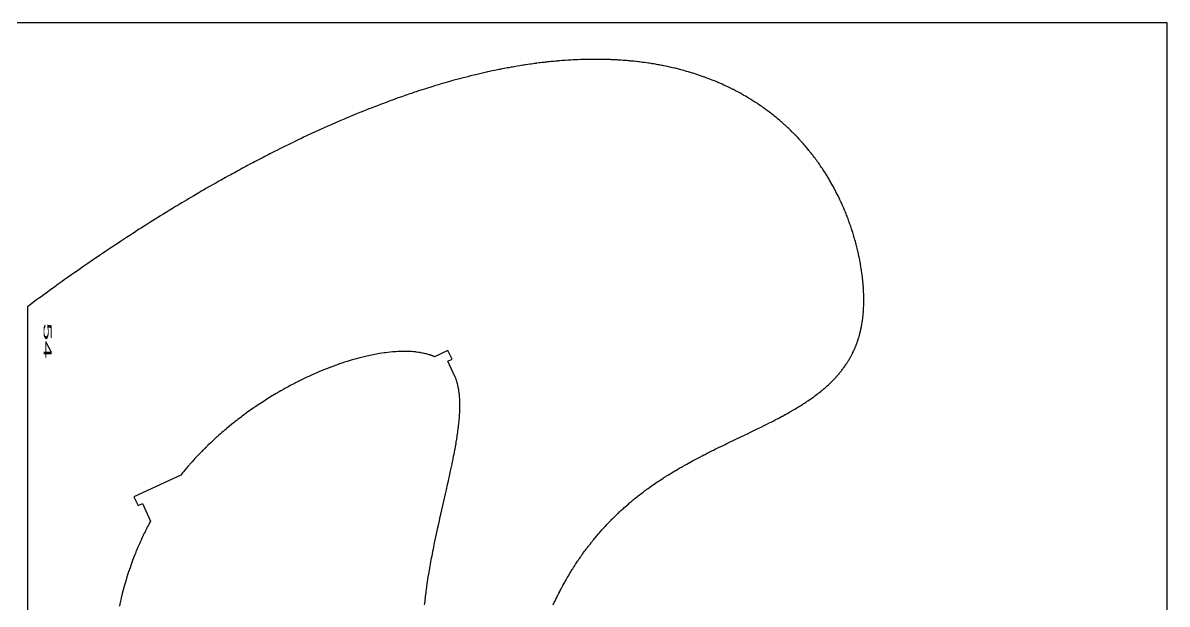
# Model space of a CAD drawing. Header units: metres. Extents: x 656 to 781, y 0 to 250.
# Drawn here: x 709.5 to 780.9, y 213.3 to 249.5 of the extents above; entities that cross this region are included whole.
import ezdxf

# ---------------------------------------------------------------- set-up
doc = ezdxf.new("R2010")
doc.units = ezdxf.units.M
doc.header["$MEASUREMENT"] = 0
doc.layers.add('1', color=7, linetype='Continuous', lineweight=0)
doc.styles.add('Style-ENGINEERING', font='ENGINEERING.shx')

msp = doc.modelspace()

# ---------------------------------------------------------------- linework, layer by layer
at = {"flags": 128}
for points in [[(780.949913, -0.455962), (780.949913, 249.544038), (655.949913, 249.544038), (655.949913, -0.455962), (780.949913, -0.455962)], [(742.61332, 213.225215), (742.656941, 213.319362), (742.678931, 213.366356), (742.712141, 213.436748), (742.756844, 213.530417), (742.779377, 213.577172), (742.813405, 213.647203), (742.864962, 213.752023), (742.911312, 213.844966), (742.934673, 213.891356), (742.969945, 213.960838), (743.023378, 214.06483), (743.077444, 214.168544), (743.104716, 214.220295), (743.153593, 214.312124), (743.178221, 214.357955), (743.215402, 214.426595), (743.271713, 214.529319), (743.328674, 214.631755), (743.3574, 214.682866), (743.415344, 214.784868), (743.444564, 214.835761), (743.488704, 214.911962), (743.538188, 214.996436), (743.563104, 215.038597), (743.600697, 215.101741), (743.65758, 215.196239), (743.715059, 215.290475), (743.744023, 215.337494), (743.802402, 215.431333), (743.831819, 215.478152), (743.876228, 215.548256), (743.935973, 215.641494), (743.966076, 215.688011), (744.011518, 215.75766), (744.080333, 215.861847), (744.094191, 215.882642), (744.136435, 215.945663), (744.164723, 215.987552), (744.221601, 216.071031), (744.25019, 216.11262), (744.30767, 216.195499), (744.36555, 216.277979), (744.40436, 216.332744), (744.430332, 216.369155), (744.482514, 216.441742), (744.512005, 216.482434), (744.571287, 216.563518), (744.630968, 216.644205), (744.670978, 216.697775), (744.69775, 216.73339), (744.75153, 216.804385), (744.81241, 216.88388), (744.853218, 216.936655), (744.880521, 216.971741), (744.935365, 217.041677), (744.976704, 217.093924), (745.004362, 217.128658), (745.059913, 217.197889), (745.087806, 217.232388), (745.143828, 217.301151), (745.200165, 217.369601), (745.237896, 217.415061), (745.313778, 217.505565), (745.351462, 217.55006), (745.427237, 217.638645), (745.503554, 217.72669), (745.554734, 217.785086), (745.588988, 217.823884), (745.657816, 217.90116), (745.73576, 217.987586), (745.788023, 218.044904), (745.822998, 218.082983), (745.893269, 218.158823), (745.946252, 218.215424), (745.981708, 218.253025), (746.052938, 218.32791), (746.088713, 218.365193), (746.160582, 218.439442), (746.232877, 218.513267), (746.281309, 218.562248), (746.313702, 218.594798), (746.37874, 218.659648), (746.420071, 218.700513), (746.503133, 218.781842), (746.586732, 218.862637), (746.642763, 218.916205), (746.680249, 218.951785), (746.755537, 219.022629), (746.840742, 219.101826), (746.897842, 219.154328), (746.93604, 219.189199), (747.012753, 219.258625), (747.070564, 219.31042), (747.109236, 219.344819), (747.186896, 219.413302), (747.225883, 219.447387), (747.304173, 219.515243), (747.382883, 219.582681), (747.435589, 219.627408), (747.47083, 219.657123), (747.54156, 219.716306), (747.634372, 219.793055), (747.69656, 219.843909), (747.738157, 219.877674), (747.821684, 219.944872), (747.884621, 219.994981), (747.926717, 220.028249), (748.011242, 220.094454), (748.05367, 220.127392), (748.138858, 220.192937), (748.224488, 220.258042), (748.281819, 220.301201), (748.320149, 220.329866), (748.39707, 220.386935), (748.463727, 220.435902), (748.508308, 220.468405), (748.597812, 220.533069), (748.642734, 220.565232), (748.732912, 220.629225), (748.823535, 220.692774), (748.884194, 220.734898), (748.924741, 220.762872), (749.006091, 220.818567), (749.026736, 220.83261), (749.067304, 220.8601), (749.148606, 220.914778), (749.230124, 220.969057), (749.284587, 221.005024), (749.393795, 221.076441), (749.475941, 221.129559), (749.530819, 221.164763), (749.64084, 221.234678), (749.695981, 221.269394), (749.806523, 221.33835), (749.917401, 221.406684), (749.991503, 221.451903), (749.991503, 221.451903), (750.040984, 221.481901), (750.140136, 221.541549), (750.21607, 221.586821), (750.266771, 221.616857), (750.36836, 221.676585), (750.419247, 221.70628), (750.521198, 221.765341), (750.623384, 221.823969), (750.691635, 221.86282), (750.828434, 221.939976), (750.905553, 221.983063), (750.957032, 222.011665), (751.060145, 222.068584), (751.111778, 222.096902), (751.215192, 222.153266), (751.3188, 222.209274), (751.387975, 222.24642), (751.526569, 222.320267), (751.604665, 222.361552), (751.761141, 222.4436), (751.917978, 222.524982), (752.022726, 222.578887), (752.092639, 222.614674), (752.23265, 222.685908), (752.31151, 222.725785), (752.469443, 222.805148), (752.627639, 222.884025), (752.733238, 222.936359), (752.944734, 223.040482), (753.183083, 223.156853), (753.34219, 223.23405), (753.44834, 223.285369), (753.660799, 223.387717), (753.900007, 223.502503), (754.37871, 223.731548), (754.737648, 223.903491), (754.976726, 224.018502), (755.096166, 224.076187), (755.275166, 224.163), (755.487017, 224.266424), (755.592799, 224.318393), (755.751267, 224.396715), (755.909461, 224.475529), (755.988445, 224.515139), (756.146167, 224.5948), (756.224897, 224.634867), (756.342814, 224.695285), (756.482275, 224.767419), (756.551877, 224.803715), (756.656112, 224.858462), (756.760134, 224.913592), (756.812062, 224.941307), (756.915741, 224.997051), (756.967491, 225.025085), (757.044999, 225.067346), (757.148116, 225.1241), (757.199573, 225.152658), (757.27663, 225.19573), (757.391908, 225.260886), (757.494057, 225.319379), (757.545013, 225.348838), (757.621294, 225.393302), (757.735359, 225.460636), (757.836376, 225.521162), (757.886748, 225.551671), (757.962127, 225.597753), (758.037287, 225.644228), (758.074783, 225.667618), (758.17449, 225.730496), (758.224184, 225.76222), (758.298522, 225.810174), (758.372607, 225.85858), (758.409552, 225.882958), (758.47507, 225.926589), (758.507748, 225.948548), (758.556664, 225.981671), (758.629803, 226.031777), (758.702652, 226.082403), (758.738965, 226.107915), (758.801326, 226.152174), (758.83242, 226.174457), (758.878952, 226.20808), (758.948497, 226.258967), (759.017732, 226.310411), (759.05223, 226.336347), (759.06223, 226.343903), (759.125212, 226.391902), (759.156552, 226.416054), (759.203369, 226.452475), (759.273155, 226.507548), (759.342403, 226.563162), (759.376821, 226.591177), (759.445238, 226.647627), (759.479234, 226.676066), (759.529958, 226.718996), (759.589648, 226.770305), (759.619317, 226.796136), (759.663598, 226.835109), (759.729509, 226.89408), (759.794796, 226.95368), (759.827201, 226.983719), (759.884412, 227.037523), (759.912824, 227.06462), (759.955196, 227.105512), (759.99727, 227.146705), (760.018193, 227.167415), (760.059812, 227.209065), (760.080506, 227.230007), (760.111401, 227.261566), (760.165889, 227.31811), (760.19292, 227.346595), (760.233198, 227.389594), (760.27315, 227.432922), (760.293002, 227.45471), (760.332456, 227.498539), (760.352057, 227.52058), (760.381298, 227.553802), (760.417133, 227.595084), (760.434939, 227.615837), (760.461508, 227.647108), (760.501042, 227.694336), (760.540189, 227.741952), (760.559616, 227.765909), (760.598173, 227.81412), (760.617302, 227.838376), (760.645807, 227.87495), (760.683457, 227.924075), (760.702128, 227.948792), (760.729941, 227.986063), (760.771219, 228.042415), (760.778591, 228.052615), (760.82182, 228.113274), (760.843136, 228.14374), (760.874736, 228.189609), (760.905887, 228.235682), (760.921294, 228.258796), (760.951771, 228.305178), (760.966841, 228.328445), (760.989235, 228.363443), (761.018699, 228.410287), (761.033262, 228.433786), (761.054895, 228.469132), (761.086869, 228.522368), (761.120344, 228.579441), (761.142299, 228.617656), (761.156775, 228.643205), (761.185342, 228.694481), (761.216866, 228.752446), (761.237521, 228.791255), (761.251131, 228.8172), (761.277968, 228.869266), (761.297759, 228.90847), (761.310794, 228.934678), (761.336482, 228.987269), (761.349135, 229.013652), (761.374059, 229.066592), (761.398475, 229.119765), (761.414471, 229.155342), (761.425009, 229.179117), (761.445787, 229.226804), (761.463007, 229.267183), (761.47433, 229.294174), (761.496597, 229.348328), (761.507543, 229.375491), (761.529057, 229.429989), (761.550072, 229.484716), (761.563804, 229.521327), (761.572836, 229.545791), (761.590606, 229.594853), (761.599208, 229.619066), (761.616128, 229.667623), (761.63267, 229.716352), (761.643489, 229.748933), (761.664625, 229.814325), (761.680042, 229.863569), (761.690112, 229.896493), (761.709757, 229.962567), (761.719332, 229.995718), (761.737991, 230.062243), (761.755996, 230.129068), (761.767637, 230.173784), (761.775238, 230.203668), (761.790055, 230.263611), (761.793007, 230.275832), (761.810553, 230.350567), (761.821781, 230.40042), (761.82906, 230.433668), (761.843131, 230.500197), (761.853261, 230.55012), (761.859815, 230.583416), (761.872452, 230.650036), (761.878536, 230.683361), (761.890244, 230.750041), (761.901346, 230.816759), (761.908414, 230.86126), (761.912981, 230.890936), (761.921767, 230.950311), (761.927945, 230.994051), (761.927945, 230.994051), (761.931927, 231.023219), (761.939568, 231.081578), (761.943228, 231.110767), (761.950231, 231.169166), (761.956814, 231.227592), (761.960973, 231.266557), (761.968747, 231.344523), (761.972805, 231.388399), (761.980251, 231.476193), (761.986818, 231.564044), (761.990716, 231.622641), (761.993105, 231.66172), (761.997383, 231.739909), (761.999502, 231.783909), (762.003125, 231.871948), (762.005942, 231.960039), (762.00738, 232.018795), (762.008146, 232.057977), (762.009221, 232.136371), (762.009561, 232.180485), (762.009677, 232.268749), (762.009053, 232.35706), (762.008232, 232.41596), (762.007508, 232.455238), (762.005639, 232.533821), (762.003677, 232.59877), (762.002162, 232.642083), (761.99864, 232.728741), (761.996636, 232.772085), (761.99215, 232.858805), (761.987034, 232.945564), (761.983279, 233.003426), (761.980624, 233.04201), (761.974958, 233.119202), (761.966595, 233.223051), (761.960567, 233.292171), (761.95635, 233.338202), (761.947452, 233.430148), (761.941819, 233.485242), (761.929904, 233.595267), (761.917132, 233.705077), (761.908146, 233.778166), (761.90195, 233.82684), (761.889064, 233.924065), (761.883054, 233.967763), (761.870642, 234.055062), (761.857711, 234.142231), (761.848804, 234.200272), (761.842741, 234.238934), (761.830312, 234.316183), (761.823145, 234.359592), (761.808433, 234.446315), (761.793221, 234.532913), (761.782804, 234.590576), (761.775736, 234.628987), (761.761309, 234.705736), (761.753023, 234.748865), (761.736084, 234.835031), (761.718657, 234.921074), (761.706769, 234.978369), (761.68235, 235.092797), (761.672971, 235.135652), (761.653855, 235.221273), (761.63426, 235.306774), (761.620932, 235.363708), (761.593641, 235.477417), (761.572619, 235.562561), (761.558342, 235.619257), (761.529156, 235.732493), (761.514248, 235.789031), (761.483803, 235.901951), (761.452521, 236.014662), (761.4312, 236.089685), (761.416781, 236.13965), (761.387446, 236.239454), (761.357452, 236.339094), (761.342208, 236.388852), (761.319032, 236.463411), (761.283571, 236.575075), (761.247272, 236.68653), (761.228809, 236.742179), (761.191251, 236.853318), (761.172157, 236.908809), (761.143122, 236.991947), (761.103672, 237.102613), (761.08363, 237.157867), (761.053171, 237.240648), (761.022234, 237.32331), (761.006586, 237.364597), (760.975522, 237.445553), (760.959817, 237.485988), (760.936041, 237.546586), (760.899888, 237.63736), (760.863144, 237.727986), (760.84455, 237.773243), (760.806918, 237.863645), (760.787879, 237.908789), (760.759041, 237.976436), (760.735412, 238.031222), (760.719552, 238.067678), (760.687577, 238.140423), (760.671462, 238.176713), (760.638976, 238.249129), (760.606151, 238.321324), (760.584078, 238.369333), (760.53948, 238.465058), (760.501678, 238.5449), (760.476243, 238.597976), (760.424808, 238.703766), (760.39881, 238.756479), (760.34625, 238.861541), (760.29294, 238.966119), (760.256983, 239.035568), (760.232827, 239.081748), (760.18407, 239.173822), (760.134722, 239.265512), (760.109825, 239.311214), (760.072203, 239.379587), (760.015143, 239.481743), (759.957332, 239.583413), (759.928144, 239.634066), (759.869204, 239.735007), (759.839452, 239.785295), (759.794469, 239.860499), (759.740608, 239.949274), (759.713453, 239.993518), (759.67244, 240.059701), (759.631091, 240.125667), (759.61029, 240.158569), (759.568435, 240.224208), (759.547381, 240.256945), (759.51564, 240.30595), (759.473024, 240.371097), (759.451589, 240.403589), (759.419277, 240.452224), (759.370451, 240.524944), (759.312025, 240.610772), (759.282584, 240.653538), (759.238139, 240.717505), (759.193352, 240.78125), (759.170829, 240.813039), (759.125527, 240.876451), (759.102747, 240.908074), (759.068415, 240.955404), (759.022337, 241.018316), (758.999168, 241.049688), (758.964253, 241.096641), (758.911514, 241.166834), (758.848439, 241.249658), (758.816669, 241.29092), (758.768722, 241.352625), (758.720426, 241.414103), (758.696145, 241.444757), (758.647321, 241.505895), (758.622777, 241.536378), (758.585794, 241.581996), (758.536174, 241.642619), (758.511231, 241.672845), (758.47365, 241.718076), (758.416902, 241.78568), (758.360765, 241.851747), (758.332533, 241.884675), (758.289978, 241.933934), (758.225684, 242.007522), (758.160831, 242.08075), (758.128194, 242.117228), (758.0625, 242.189912), (758.029441, 242.226117), (757.979588, 242.280253), (757.971091, 242.289425), (757.900975, 242.364512), (757.853983, 242.414243), (757.822545, 242.447251), (757.759407, 242.51292), (757.711823, 242.561868), (757.679991, 242.594355), (757.616065, 242.658983), (757.583971, 242.691125), (757.519523, 242.755062), (757.454727, 242.81854), (757.411336, 242.860604), (757.382324, 242.888534), (757.324095, 242.944123), (757.260044, 243.004556), (757.217162, 243.044606), (757.188494, 243.071199), (757.130964, 243.124131), (757.087648, 243.163607), (757.058691, 243.189818), (757.000583, 243.241987), (756.971433, 243.267944), (756.912942, 243.319604), (756.854194, 243.370927), (756.814887, 243.404955), (756.735933, 243.472562), (756.668964, 243.529139), (756.624139, 243.566622), (756.594176, 243.591505), (756.594176, 243.591505), (756.53406, 243.64102), (756.488806, 243.677936), (756.458558, 243.702442), (756.397871, 243.751203), (756.367432, 243.775458), (756.306366, 243.823717), (756.245047, 243.871643), (756.204027, 243.903408), (756.121651, 243.966493), (756.051798, 244.019261), (756.005052, 244.054206), (755.973809, 244.077399), (755.911135, 244.123534), (755.863964, 244.157918), (755.832439, 244.180737), (755.769199, 244.226126), (755.737485, 244.248695), (755.673869, 244.293587), (755.610002, 244.338146), (755.567285, 244.367669), (755.481516, 244.426272), (755.408802, 244.475262), (755.36015, 244.507689), (755.327638, 244.529204), (755.262425, 244.571985), (755.213351, 244.603855), (755.180557, 244.624998), (755.114781, 244.667036), (755.081799, 244.687932), (755.015649, 244.729475), (754.949249, 244.770688), (754.904843, 244.79798), (754.815699, 244.852125), (754.720014, 244.909298), (754.655943, 244.947041), (754.570166, 244.996904), (754.527127, 245.021638), (754.483989, 245.046239), (754.426316, 245.078835), (754.397413, 245.095045), (754.339473, 245.12729), (754.261944, 245.169917), (754.223061, 245.191074), (754.135286, 245.238295), (754.091249, 245.261708), (754.032378, 245.29272), (754.002875, 245.308137), (753.936333, 245.342613), (753.925221, 245.348329), (753.868375, 245.377397), (753.830429, 245.396634), (753.754425, 245.43477), (753.716367, 245.453669), (753.640137, 245.491133), (753.563758, 245.528151), (753.512756, 245.552583), (753.410553, 245.60086), (753.330386, 245.638098), (753.276852, 245.66266), (753.169571, 245.711152), (753.115825, 245.735084), (753.008122, 245.782323), (752.90014, 245.828734), (752.827999, 245.859218), (752.779836, 245.879338), (752.683347, 245.919094), (752.601767, 245.952139), (752.547295, 245.973917), (752.438148, 246.016868), (752.383473, 246.038043), (752.273922, 246.079794), (752.164103, 246.120752), (752.090742, 246.147618), (752.04177, 246.165335), (751.943669, 246.200305), (751.860735, 246.229331), (751.805364, 246.248439), (751.694426, 246.286075), (751.63886, 246.304604), (751.527533, 246.341087), (751.41595, 246.376806), (751.341419, 246.400197), (751.291668, 246.415604), (751.192017, 246.445972), (751.107781, 246.471132), (751.051544, 246.487673), (750.938884, 246.520194), (750.882459, 246.536176), (750.769424, 246.567585), (750.656141, 246.598259), (750.580481, 246.6183), (750.529981, 246.631481), (750.428835, 246.657411), (750.387442, 246.667843), (750.30456, 246.688422), (750.221549, 246.708619), (750.166138, 246.721874), (750.055145, 246.747878), (749.971752, 246.766941), (749.916086, 246.779441), (749.804587, 246.803942), (749.748753, 246.815944), (749.636919, 246.839452), (749.524862, 246.862302), (749.450034, 246.877171), (749.400095, 246.886922), (749.300086, 246.906039), (749.287825, 246.908345), (749.243321, 246.916646), (749.154309, 246.93293), (749.06529, 246.948789), (749.005941, 246.959127), (748.887234, 246.979245), (748.798198, 246.993849), (748.738837, 247.003355), (748.620107, 247.021821), (748.560738, 247.030782), (748.441992, 247.048167), (748.323236, 247.06484), (748.24406, 247.075564), (748.191274, 247.08254), (748.085694, 247.09608), (747.998424, 247.106858), (747.940241, 247.113839), (747.823867, 247.127308), (747.765677, 247.133799), (747.649289, 247.146297), (747.532892, 247.158153), (747.455289, 247.165704), (747.403551, 247.170583), (747.300071, 247.179967), (747.212754, 247.187501), (747.154539, 247.192331), (747.038104, 247.201527), (746.979883, 247.205895), (746.863435, 247.214175), (746.746977, 247.221851), (746.669335, 247.226635), (746.61757, 247.229678), (746.514037, 247.235411), (746.426676, 247.239887), (746.368432, 247.242687), (746.251939, 247.247852), (746.193689, 247.250217), (746.077183, 247.254516), (745.960669, 247.258243), (745.882989, 247.260413), (745.831199, 247.26172), (745.727617, 247.264002), (745.640213, 247.265585), (745.581942, 247.266467), (745.465394, 247.267816), (745.407117, 247.268285), (745.290557, 247.268814), (745.173989, 247.268801), (745.096272, 247.268493), (745.044459, 247.268156), (744.940829, 247.267166), (744.853387, 247.266004), (744.795089, 247.265066), (744.678489, 247.262795), (744.620186, 247.261464), (744.503574, 247.258413), (744.386955, 247.254847), (744.309204, 247.252185), (744.153694, 247.246184), (744.066214, 247.242414), (744.007891, 247.239744), (743.891241, 247.234029), (743.832913, 247.230985), (743.716252, 247.224527), (743.599585, 247.217578), (743.521802, 247.212675), (743.366227, 247.202221), (743.299679, 247.197489), (743.166576, 247.187557), (743.033464, 247.177006), (742.944717, 247.169631), (742.885551, 247.164563), (742.767213, 247.154066), (742.634074, 247.141686), (742.54531, 247.133099), (742.486132, 247.127226), (742.367771, 247.115128), (742.278995, 247.105747), (742.21981, 247.099348), (742.101433, 247.086202), (742.042243, 247.079456), (741.923857, 247.06562), (741.805464, 247.051328), (741.726531, 247.041549), (741.568658, 247.021389), (741.544024, 247.018172), (741.440066, 247.004382), (741.370816, 246.995006), (741.232449, 246.975821), (741.16333, 246.966012), (741.025223, 246.945968), (741.025223, 246.945968), (740.887286, 246.925359), (740.795423, 246.91131), (740.734223, 246.901806), (740.611921, 246.882473), (740.525102, 246.868474), (740.351661, 246.839827), (740.17848, 246.810327), (740.063168, 246.79019), (739.986357, 246.77656), (739.832883, 246.748807), (739.74664, 246.732911), (739.574341, 246.700507), (739.402286, 246.667298), (739.287718, 246.644715), (739.211398, 246.629465), (739.058899, 246.598502), (738.973201, 246.580815), (738.801979, 246.544863), (738.630989, 246.50815), (738.517122, 246.483256), (738.441268, 246.466475), (738.289692, 246.432474), (738.204508, 246.413093), (738.034306, 246.373784), (737.864324, 246.333753), (737.751123, 246.306668), (737.675709, 246.288436), (737.525007, 246.251556), (737.440312, 246.230568), (737.271078, 246.188073), (737.102052, 246.144891), (736.989483, 246.115726), (736.914488, 246.096117), (736.764617, 246.0565), (736.596204, 246.011306), (736.484039, 245.980811), (736.409311, 245.96032), (736.259972, 245.918953), (736.14807, 245.887595), (736.073516, 245.866531), (735.924523, 245.824027), (735.850083, 245.802587), (735.701317, 245.759338), (735.552699, 245.715597), (735.453703, 245.686166), (735.255906, 245.626661), (735.089216, 245.575793), (734.97819, 245.541548), (734.904217, 245.518571), (734.756378, 245.472267), (734.645592, 245.437234), (734.571778, 245.413734), (734.424255, 245.366391), (734.350545, 245.342549), (734.203229, 245.294524), (734.056049, 245.24605), (733.958005, 245.213486), (733.762095, 245.147769), (733.59698, 245.091714), (733.486996, 245.054039), (733.413715, 245.028787), (733.267249, 244.977961), (733.157486, 244.939562), (733.08435, 244.91383), (732.938175, 244.862049), (732.865135, 244.836001), (732.719151, 244.783592), (732.573292, 244.73077), (732.476122, 244.695326), (732.281948, 244.623895), (732.118283, 244.563066), (732.009259, 244.522231), (731.936615, 244.494883), (731.791416, 244.439889), (731.682595, 244.398384), (731.610085, 244.370592), (731.465155, 244.314714), (731.392734, 244.286629), (731.247979, 244.23017), (731.103342, 244.173327), (731.006981, 244.13522), (730.814414, 244.058501), (730.652092, 243.99325), (730.543958, 243.949486), (730.327878, 243.861336), (730.219933, 243.81695), (730.004229, 243.727563), (729.788772, 243.637363), (729.64527, 243.576782), (729.549662, 243.536196), (729.35859, 243.454555), (729.245324, 243.405825), (729.16985, 243.373217), (729.01899, 243.307712), (728.792918, 243.208734), (728.642349, 243.142273), (728.542033, 243.097756), (728.341552, 243.00822), (728.319011, 242.998105), (728.113841, 242.905608), (727.977267, 242.843602), (727.886309, 242.802113), (727.704609, 242.718776), (727.568522, 242.655961), (727.477887, 242.613936), (727.296828, 242.529535), (727.206404, 242.487159), (727.025766, 242.40206), (726.845404, 242.316502), (726.725316, 242.259211), (726.645324, 242.220905), (726.485501, 242.144026), (726.327835, 242.067739), (726.222839, 242.016691), (726.01312, 241.914144), (725.908395, 241.862645), (725.699214, 241.759202), (725.490389, 241.655171), (725.351367, 241.585492), (725.258772, 241.538897), (725.073787, 241.445365), (724.917918, 241.366096), (724.814112, 241.313073), (724.606755, 241.206603), (724.503203, 241.153158), (724.296351, 241.045852), (724.089831, 240.937994), (723.952334, 240.865784), (723.86075, 240.81751), (723.677775, 240.720642), (723.523589, 240.63858), (723.420898, 240.583706), (723.215757, 240.473559), (723.113305, 240.418288), (722.908638, 240.307354), (722.704285, 240.1959), (722.568221, 240.12131), (722.477589, 240.071458), (722.296505, 239.971451), (722.143904, 239.886758), (722.042264, 239.830139), (721.839211, 239.716526), (721.737798, 239.659532), (721.535194, 239.545174), (721.332886, 239.430324), (721.198178, 239.353486), (721.108444, 239.30214), (720.92915, 239.199163), (720.778049, 239.111981), (720.677405, 239.05371), (720.476331, 238.936812), (720.375901, 238.878185), (720.175254, 238.760579), (719.974889, 238.642504), (719.841468, 238.56353), (719.752589, 238.510766), (719.574996, 238.404966), (719.425322, 238.315415), (719.325624, 238.255572), (719.126435, 238.135546), (719.026943, 238.075363), (718.828161, 237.954661), (718.629649, 237.833511), (718.497456, 237.752498), (718.409393, 237.69838), (718.233425, 237.589882), (718.085115, 237.498068), (717.986323, 237.436722), (717.788937, 237.313703), (717.690342, 237.252031), (717.493346, 237.128364), (717.29661, 237.004267), (717.165595, 236.921298), (716.903907, 236.754795), (716.756906, 236.660807), (716.658984, 236.598016), (716.463331, 236.472121), (716.365599, 236.409017), (716.170322, 236.282497), (715.975295, 236.155562), (715.845415, 236.07071), (715.585985, 235.900459), (715.440247, 235.804374), (715.343166, 235.74019), (715.149186, 235.611518), (715.052287, 235.54703), (714.858671, 235.417753), (714.665298, 235.288074), (714.536516, 235.201399), (714.279272, 235.027519), (714.134759, 234.929402), (714.038491, 234.863867), (713.846134, 234.732501), (713.750044, 234.666671), (713.558041, 234.534717), (713.366274, 234.402372), (713.238559, 234.313926), (712.983441, 234.136517), (712.983441, 234.136517), (712.84012, 234.036422), (712.744645, 233.969571), (712.553868, 233.835582), (712.458566, 233.768444), (712.268136, 233.633879), (712.077936, 233.498933), (711.951263, 233.408758), (711.698223, 233.2279), (711.485035, 233.074779), (711.34307, 232.972432), (711.248498, 232.904084), (711.059523, 232.767104), (710.91794, 232.664123), (710.823622, 232.595352), (710.635155, 232.457529), (710.541006, 232.388478), (710.352876, 232.250095), (710.164971, 232.111341), (710.039825, 232.018631), (709.78983, 231.832719), (709.786464, 154.28978)], [(736.358278, 227.710439), (736.022393, 228.430747), (736.294285, 228.557533), (736.040714, 229.101318), (735.204815, 228.711531), (735.187393, 228.718908), (735.152274, 228.733405), (735.116792, 228.747562), (735.092936, 228.75681), (735.044745, 228.774853), (735.008184, 228.787989), (734.983614, 228.796558), (734.934002, 228.813244), (734.908963, 228.821362), (734.858419, 228.837148), (734.807261, 228.852334), (734.703124, 228.880915), (734.663453, 228.891019), (734.63682, 228.897569), (734.58311, 228.910223), (734.556036, 228.916328), (734.501449, 228.928094), (734.446285, 228.93927), (734.334243, 228.959853), (734.305879, 228.964632), (734.248734, 228.97375), (734.191034, 228.982282), (734.073995, 228.997596), (734.014667, 229.00438), (733.894418, 229.016209), (733.772082, 229.025727), (733.521326, 229.037869), (733.473427, 229.039127), (733.441343, 229.039788), (733.376813, 229.040683), (733.344369, 229.040918), (733.279126, 229.040962), (733.213414, 229.04044), (733.080604, 229.037704), (733.047116, 229.036669), (732.979805, 229.034176), (732.912048, 229.031124), (732.775223, 229.023343), (732.706165, 229.018617), (732.566784, 229.007501), (732.425753, 228.994173), (732.138913, 228.960923), (732.06624, 228.951243), (731.919774, 228.930253), (731.771851, 228.907096), (731.471811, 228.854319), (731.166464, 228.792992), (730.541229, 228.645003), (730.22203, 228.558499), (730.060936, 228.512153), (729.735974, 228.413326), (729.572192, 228.360863), (729.407601, 228.306381), (729.325016, 228.278386), (729.159291, 228.220894), (729.076163, 228.191399), (728.992864, 228.161406), (728.951153, 228.146224), (728.616061, 228.020318), (728.447651, 227.954416), (728.278722, 227.886561), (728.194076, 227.851904), (728.02445, 227.781139), (727.93948, 227.745032), (727.854413, 227.708444), (727.811844, 227.689971), (727.641354, 227.61488), (727.555988, 227.57662), (727.470549, 227.537884), (727.427804, 227.518338), (727.342265, 227.478891), (727.299473, 227.458991), (727.235259, 227.428919), (727.063881, 227.347435), (726.978126, 227.30599), (726.892335, 227.264078), (726.849427, 227.242948), (726.76359, 227.200338), (726.720663, 227.178858), (726.656262, 227.146423), (726.57038, 227.102771), (726.527435, 227.080771), (726.463013, 227.047557), (726.366377, 226.997251), (726.194588, 226.906387), (726.10871, 226.86027), (726.022849, 226.8137), (725.979927, 226.790244), (725.894103, 226.742994), (725.851203, 226.7192), (725.786868, 226.683297), (725.701122, 226.635032), (725.658265, 226.610732), (725.594001, 226.574071), (725.497659, 226.518609), (725.41208, 226.468835), (725.369314, 226.443782), (725.305195, 226.405993), (725.209089, 226.348844), (725.113077, 226.291135), (725.065108, 226.262072), (724.724817, 226.051403), (724.55528, 225.943455), (724.386206, 225.83378), (724.301856, 225.778297), (724.133556, 225.666047), (724.049618, 225.609282), (723.965828, 225.552093), (723.92399, 225.523339), (723.757035, 225.407269), (723.673805, 225.348603), (723.590748, 225.289518), (723.549286, 225.259818), (723.466497, 225.200107), (723.425172, 225.170095), (723.363272, 225.124882), (723.198743, 225.003176), (723.116781, 224.941704), (723.035028, 224.879821), (722.994231, 224.848726), (722.9128, 224.786229), (722.872168, 224.754828), (722.811325, 224.707535), (722.730402, 224.644123), (722.690028, 224.612264), (722.629578, 224.564287), (722.539158, 224.491897), (722.379188, 224.361947), (722.299587, 224.296371), (722.220249, 224.230398), (722.18068, 224.197262), (722.101747, 224.130693), (722.062384, 224.09726), (722.003471, 224.046926), (721.925168, 223.97947), (721.886125, 223.945594), (721.827696, 223.894597), (721.740366, 223.817689), (721.663059, 223.748912), (721.624521, 223.714378), (721.566858, 223.662395), (721.480696, 223.584013), (721.394938, 223.505143), (721.352213, 223.465526), (721.201153, 223.323683), (721.126129, 223.25219), (721.05145, 223.180316), (721.014242, 223.144238), (720.940091, 223.071797), (720.90315, 223.035436), (720.847907, 222.980717), (720.77457, 222.907431), (720.73804, 222.870648), (720.68342, 222.815298), (720.60189, 222.73188), (720.529825, 222.657337), (720.493938, 222.619927), (720.440291, 222.563639), (720.360239, 222.478818), (720.280695, 222.393533), (720.241116, 222.350717), (720.171075, 222.274315), (720.13621, 222.235978), (720.084109, 222.178302), (720.006404, 222.091406), (719.929241, 222.004054), (719.890866, 221.960207), (719.814532, 221.872174), (719.776576, 221.827987), (719.719906, 221.761496), (719.6791, 221.713226), (719.597993, 221.61629), (719.517562, 221.518833), (719.464317, 221.453575), (719.428988, 221.409944), (719.358733, 221.322382), (716.431596, 219.957436), (716.685167, 219.413651), (716.95706, 219.540436), (717.464202, 218.452867), (717.427636, 218.384834), (717.403413, 218.339409), (717.355336, 218.248393), (717.331482, 218.202803), (717.284144, 218.11146), (717.2373, 218.019905), (717.206345, 217.958751), (717.145098, 217.836167), (717.122357, 217.790105), (717.07725, 217.69783), (717.032641, 217.605357), (717.003178, 217.5436), (716.94492, 217.419831), (716.901811, 217.326785), (716.901811, 217.326785), (716.87335, 217.264652), (716.817099, 217.140144), (716.789309, 217.077772), (716.734401, 216.952794), (716.680392, 216.827513), (716.575078, 216.576075), (716.555734, 216.528804), (716.517429, 216.434146), (716.479634, 216.339337), (716.454721, 216.276048), (716.405578, 216.149277), (716.36932, 216.054033), (716.345433, 215.990461), (716.298347, 215.863135), (716.275147, 215.799384), (716.229437, 215.671712), (716.184647, 215.543818), (716.097837, 215.287401), (716.076713, 215.223171), (716.035161, 215.094567), (715.994539, 214.965779), (715.916094, 214.707682), (715.841395, 214.448943), (715.703305, 213.929802), (715.639947, 213.669529), (715.609698, 213.539245), (715.552069, 213.278423), (715.524693, 213.147901)], [(734.576103, 213.215638), (734.586471, 213.311996), (734.60821, 213.50473), (734.614561, 213.558939), (734.627566, 213.667353), (734.640971, 213.775762), (734.650125, 213.848028), (734.668946, 213.992541), (734.6835, 214.100903), (734.693407, 214.17313), (734.713702, 214.317545), (734.724085, 214.38973), (734.745309, 214.534048), (734.767129, 214.678288), (734.781997, 214.774398), (734.812479, 214.966486), (734.830049, 215.074449), (734.841927, 215.146387), (734.866066, 215.290166), (734.878322, 215.362005), (734.903198, 215.505573), (734.928541, 215.648987), (734.945686, 215.744504), (734.980552, 215.935305), (734.993817, 216.00677), (735.020645, 216.149553), (735.047855, 216.292131), (735.066198, 216.387063), (735.103344, 216.576624), (735.131585, 216.718518), (735.150582, 216.812975), (735.188963, 217.001542), (735.208335, 217.095645), (735.247411, 217.283473), (735.286896, 217.470776), (735.366908, 217.843698), (735.412417, 218.052415), (735.442917, 218.191116), (735.504213, 218.467398), (735.534972, 218.604957), (735.596617, 218.878856), (735.658305, 219.151054), (735.781197, 219.689986), (735.88908, 220.162437), (735.942263, 220.396167), (736.020789, 220.743466), (736.072151, 220.972707), (736.097496, 221.086617), (736.135054, 221.256571), (736.184205, 221.481434), (736.208354, 221.593101), (736.244007, 221.759624), (736.278933, 221.92495), (736.296111, 222.007156), (736.326155, 222.152534), (736.340932, 222.224851), (736.36278, 222.332853), (736.394813, 222.493779), (736.425916, 222.653388), (736.441106, 222.73269), (736.470733, 222.890273), (736.485158, 222.968547), (736.506296, 223.085302), (736.542338, 223.290891), (736.559594, 223.39272), (736.576322, 223.493896), (736.584484, 223.544236), (736.600395, 223.644417), (736.608141, 223.694255), (736.619493, 223.768694), (736.634122, 223.867348), (736.641216, 223.916416), (736.651576, 223.989692), (736.666472, 224.098865), (736.679052, 224.195154), (736.685104, 224.243029), (736.69388, 224.314504), (736.706353, 224.420947), (736.71798, 224.526458), (736.723471, 224.57886), (736.732691, 224.671432), (736.737038, 224.717434), (736.743224, 224.78608), (736.751741, 224.888237), (736.759328, 224.989412), (736.762765, 225.039627), (736.766975, 225.10619), (736.768919, 225.139305), (736.771629, 225.188765), (736.775231, 225.262479), (736.781502, 225.434894), (736.783415, 225.519866), (736.784496, 225.604004), (736.78472, 225.645758), (736.784528, 225.72863), (736.784108, 225.769746), (736.783068, 225.831019), (736.780908, 225.911958), (736.779493, 225.952102), (736.779493, 225.952102), (736.776948, 226.011906), (736.773888, 226.071215), (736.772165, 226.100682), (736.766928, 226.178648), (736.763958, 226.217295), (736.759057, 226.274841), (736.753618, 226.331877), (736.750695, 226.360202), (736.744438, 226.416465), (736.741102, 226.444402), (736.735838, 226.486063), (736.7257, 226.559399), (736.720254, 226.595716), (736.711608, 226.649749), (736.702385, 226.703248), (736.697556, 226.729797), (736.687458, 226.78249), (736.682187, 226.808633), (736.674003, 226.847594), (736.662568, 226.899063), (736.656624, 226.924592), (736.647424, 226.962626), (736.63788, 227.00035), (736.632979, 227.019094), (736.614847, 227.085105), (736.605366, 227.117737), (736.59062, 227.166214), (736.57524, 227.214124), (736.567311, 227.237865), (736.55097, 227.284918), (736.542557, 227.308228), (736.529632, 227.342924), (736.511825, 227.388676), (736.502674, 227.411334), (736.488637, 227.445047), (736.474224, 227.478429), (736.466875, 227.494996), (736.446816, 227.538767), (736.436532, 227.56043), (736.420786, 227.592644), (736.404654, 227.624522), (736.396442, 227.640335), (736.379726, 227.671705), (736.37122, 227.687263), (736.358278, 227.710439)]]:
    msp.add_lwpolyline(points, dxfattribs=at)

# ---------------------------------------------------------------- texts
at = {"layer": '1', "style": 'Style-ENGINEERING', "width": 3}
msp.add_text('54', height=0.5, rotation=270, dxfattribs=at).set_placement((710.78983, 230.832719))

doc.saveas('drawing.dxf')
